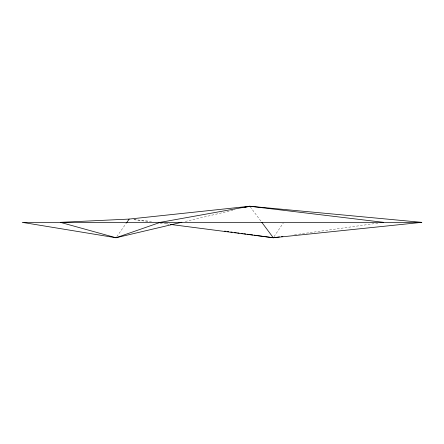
<?xml version="1.0" encoding="UTF-8"?>
<svg xmlns="http://www.w3.org/2000/svg" width="444" height="444" viewBox="0 0 444 444"><rect width="100%" height="100%" fill="white"/><g stroke="black" fill="none" stroke-linecap="round" stroke-linejoin="round"><path stroke-width="0.33" stroke-dasharray="2.22 1.67" d="M274.059 236.613L283.355 222.921M116.8 236.624L126.396 223.043M185.265 221.445L235.026 209.729M294.533 234.787L297.963 234.31M298.646 234.216L378.16 223.116M133.922 219.58L151.482 221.428M133.999 219.702L147.719 221.484M160.073 223.082L168.992 224.242M165.74 223.099L169.847 223.659M250.233 206.799L260.933 221.173"/><path stroke-width="0.67" d="M126.795 222.477L129.193 219.081L249.822 206.244L421.8 222.35L273.288 237.756L170.363 224.42M181.901 222.239L116.001 237.756L22.2 222.35L421.8 222.35M244.439 207.509L249.822 206.244L383.644 222.35M249.822 206.244L160.256 222.35L116.001 237.756L60.356 222.35L129.193 219.081M254.107 235.142L273.288 237.756L279.454 236.896M281.513 236.608L282.884 236.413M224.647 231.124L226.018 231.313M227.389 231.502L228.76 231.685M230.813 231.968L232.184 232.151M234.238 232.434L236.297 232.712M237.668 232.9L239.033 233.089M241.092 233.366L242.457 233.555M243.828 233.738L245.887 234.021M247.253 234.21L252.736 234.954M261.76 222.278L273.288 237.756"/></g></svg>
